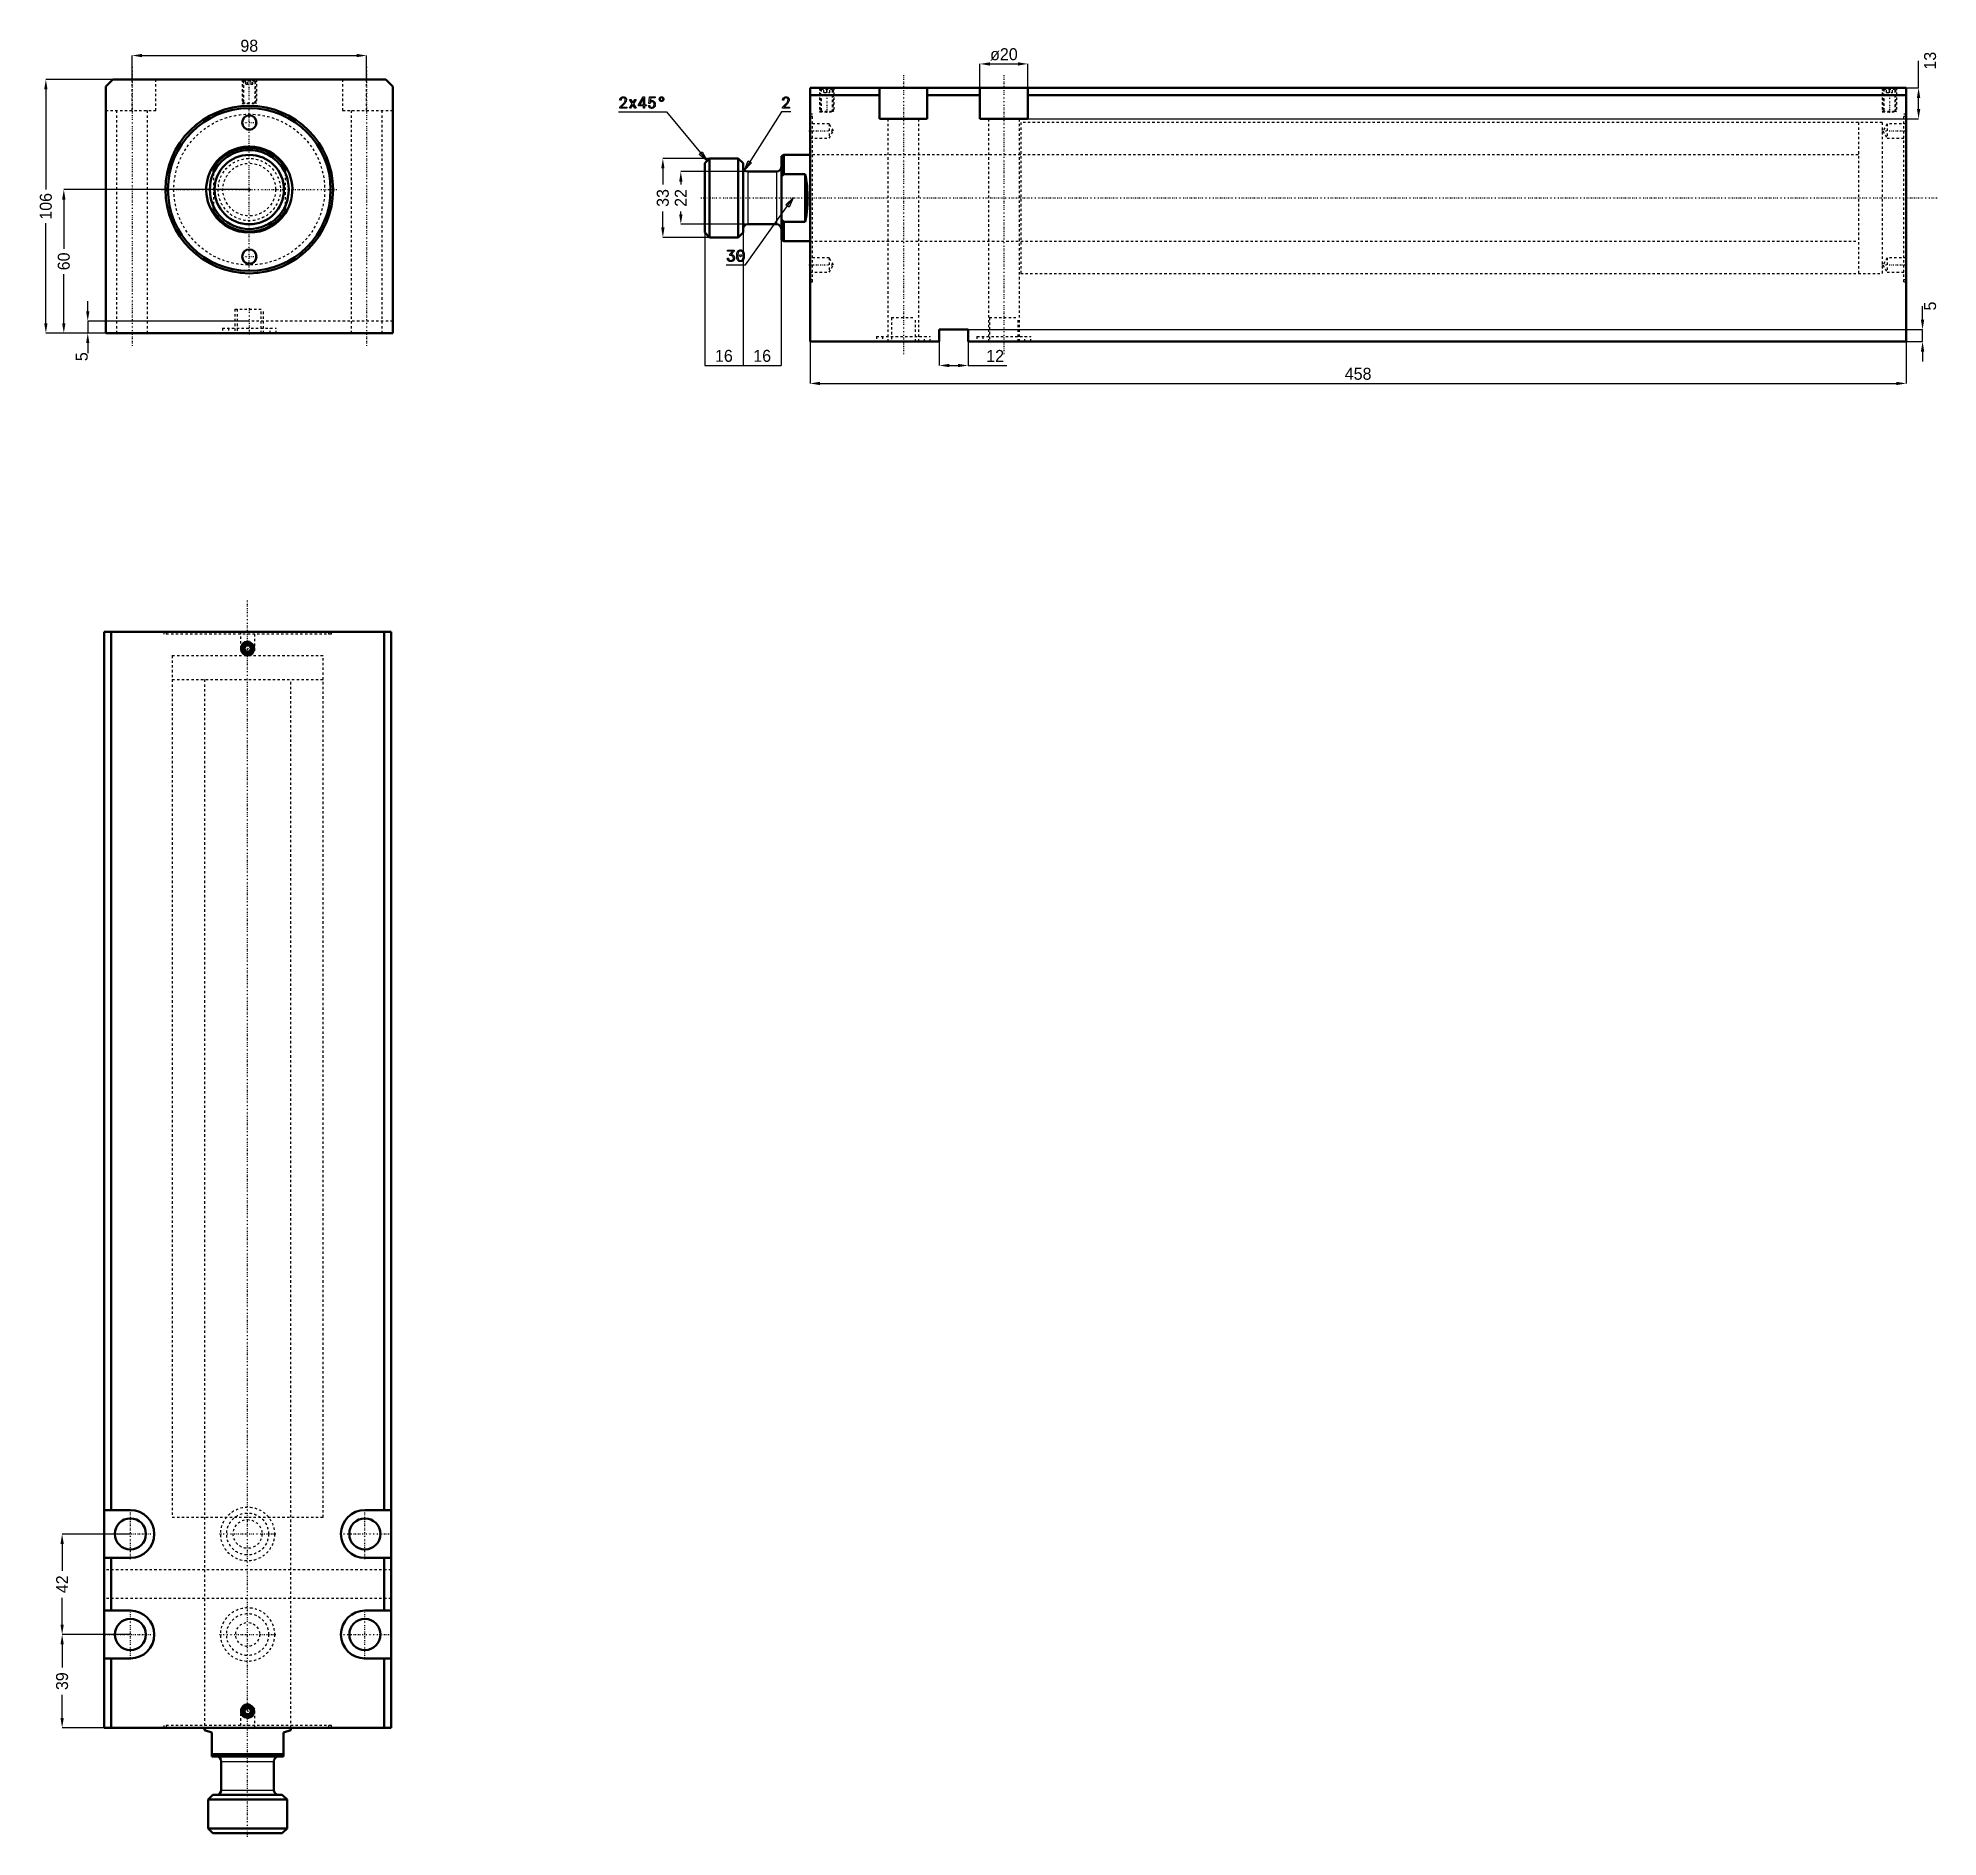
# Model space of a CAD drawing. Header units: millimetres. Extents: x -88 to 706, y -688 to 63.
import ezdxf

# ---------------------------------------------------------------- set-up
doc = ezdxf.new("R2010")
doc.units = ezdxf.units.MM
doc.linetypes.add('Center', pattern=[1.5, 0.45, -0.5, 0.05, -0.5])
doc.linetypes.add('Dashed', pattern=[2, 1, -1])
for name, color, linetype, lineweight in [('2d ConnectionPoints', 7, 'Continuous', 50), ('AM_0', 7, 'Continuous', 50), ('AM_4', 3, 'Continuous', 25), ('AM_5', 3, 'Continuous', 25), ('AM_7', 7, 'Center', 25), ('AM_9', 6, 'Dashed', 25)]:
    doc.layers.add(name, color=color, linetype=linetype, lineweight=lineweight)
doc.dimstyles.new('ISO-25', dxfattribs={"dimtxt": 2.5, "dimasz": 2.5, "dimexe": 1.25, "dimexo": 0.625, "dimtad": 1, "dimtxsty": 'Standard', "dimcen": 2.5, "dimadec": 0, "dimazin": 0, "dimtfac": 1, "dimtmove": 0, "dimatfit": 3, "dimfxl": 0, "dimarcsym": 0})

# ---------------------------------------------------------------- blocks, each defined once
blk = doc.blocks.new('1_JECX_MF_TLA_63_350_0_rod__0_in_JECX_MF_160_TLA_63_350_0__0')
at = {"layer": 'AM_0'}
for p, q in [((-15, 6.87), (-15, 9.95)), ((15, 9.95), (15, 6.87)), ((-15, -9.95), (-15, -6.87)), ((15, -6.87), (15, -9.95))]:
    blk.add_line(p, q, dxfattribs=at)
for points in [[(-15, 9.95), (-15.81, 8.6), (-16.5, 7.19), (-17.06, 5.73), (-17.5, 4.22), (-17.8, 2.68), (-17.97, 1.12), (-17.99, -0.45), (-17.89, -2.02), (-17.64, -3.57), (-17.26, -5.1), (-16.75, -6.58), (-16.12, -8.02), (-15.36, -9.39), (-15, -9.95)], [(15, -9.95), (15.81, -8.6), (16.5, -7.19), (17.06, -5.73), (17.5, -4.22), (17.8, -2.68), (17.97, -1.12), (17.99, 0.45), (17.89, 2.02), (17.64, 3.57), (17.26, 5.1), (16.75, 6.58), (16.12, 8.02), (15.36, 9.39), (15, 9.95)]]:
    blk.add_lwpolyline(points, dxfattribs=at)
for radius in [16.5, 14.5]:
    blk.add_circle((0, 0), radius, dxfattribs=at)
for radius, start, end in [(18, 33.55731, 146.44269), (17.5, 31.00272, 148.99728), (17.5, 211.00272, 328.99728), (18, 213.55731, 326.44269)]:
    blk.add_arc((0, 0), radius, start, end, dxfattribs=at)
at = {"layer": 'AM_9'}
for p, q in [((-15, 6.87), (-15, -6.87)), ((15, 6.87), (15, -6.87))]:
    blk.add_line(p, q, dxfattribs=at)
for radius in [13, 11]:
    blk.add_circle((0, 0), radius, dxfattribs=at)
blk = doc.blocks.new('2_JECX_MF_EXLA_63_350_0_body__0_in_JECX_MF_160_TLA_63_350_0__0')
at = {"layer": 'AM_0'}
for p, q in [((-57, 46), (-60, 43)), ((-60, 43), (-60, -60)), ((57, 46), (-57, 46)), ((60, 43), (57, 46)), ((60, -60), (60, 43)), ((-60, -60), (60, -60))]:
    blk.add_line(p, q, dxfattribs=at)
for centre, radius in [((0, 0), 35), ((0, 0), 34), ((0, 28), 3), ((0, -28), 3)]:
    blk.add_circle(centre, radius, dxfattribs=at)
at = {"layer": 'AM_5', "linetype": 'Dashed'}
for p, q in [((-3, 46), (-3, 36)), ((3, 46), (3, 36))]:
    blk.add_line(p, q, dxfattribs=at)
at = {"layer": 'AM_7'}
for p, q in [((-49, 51.3), (-49, -65.3)), ((49, 51.3), (49, -65.3)), ((0, -36.75), (0, 46.5)), ((-3.15, 28), (3.15, 28)), ((-36.75, 0), (36.75, 0)), ((-3.15, -28), (3.15, -28)), ((0, -49.5), (0, -60.5))]:
    blk.add_line(p, q, dxfattribs=at)
at = {"layer": 'AM_9'}
for p, q in [((-49, 33), (-49, 46)), ((-39, 33), (-39, 46)), ((-3, 46), (-2.73, 45.73)), ((-2.73, 45.73), (-2.73, 36.27)), ((-2.73, 45.73), (2.73, 45.73)), ((-1.9, 46), (-2.4, 45.5)), ((-2.4, 45.5), (2.4, 45.5)), ((-2.4, 45.5), (-2.4, 36)), ((-1.44, 44), (-1.44, 46)), ((-1.44, 44), (1.44, 44)), ((-0.72, 44), (-0.72, 46)), ((0.72, 44), (0.72, 46)), ((1.44, 44), (1.44, 46)), ((2.4, 45.5), (1.9, 46)), ((2.4, 36), (2.4, 45.5)), ((2.73, 45.73), (3, 46)), ((2.73, 36.27), (2.73, 45.73)), ((39, 46), (39, 33)), ((49, 33), (49, 46)), ((-60, 33), (-39, 33)), ((-55.5, 33), (-55.5, -60)), ((-42.5, -60), (-42.5, 33)), ((-2.73, 36.27), (-3, 36)), ((-3, 36), (3, 36)), ((-2.73, 36.27), (2.73, 36.27)), ((3, 36), (2.73, 36.27)), ((39, 33), (60, 33)), ((42.5, 33), (42.5, -60)), ((55.5, -60), (55.5, 33)), ((60, -55), (-60, -55)), ((-6, -50), (6, -50)), ((-6, -50), (-6, -60)), ((-5, -50), (-5, -60)), ((5, -60), (5, -50)), ((6, -60), (6, -50)), ((-11.25, -57.9), (11.25, -57.9)), ((-11.25, -57.9), (-11.25, -60)), ((-8.75, -57.9), (-8.75, -60)), ((8.75, -60), (8.75, -57.9)), ((11.25, -60), (11.25, -57.9))]:
    blk.add_line(p, q, dxfattribs=at)
blk.add_circle((0, 0), 31.5, dxfattribs=at)
blk = doc.blocks.new('*D3')
at = {"layer": 'AM_5', "color": 0, "lineweight": -2}
for p, q in [((-49, 46), (-49, 56)), ((-44.83, 56), (44.83, 56)), ((49, 46), (49, 56))]:
    blk.add_line(p, q, dxfattribs=at)
at = {"layer": 'AM_5', "color": 0}
for points in [[(-44.83, 56.69), (-44.83, 55.31), (-49, 56)], [(44.83, 55.31), (44.83, 56.69), (49, 56)]]:
    blk.add_solid(points, dxfattribs=at)
at = {"layer": 'Defpoints', "color": 0}
for p in [(49, 56), (-49, 46), (49, 46)]:
    blk.add_point(p, dxfattribs=at)
at = {"layer": 'AM_5', "color": 0, "insert": (0, 60.05), "char_height": 5, "attachment_point": 5}
blk.add_mtext('98', dxfattribs=at)
blk = doc.blocks.new('*D4')
at = {"layer": 'AM_5', "color": 0, "lineweight": -2}
for p, q in [((-57, 46), (-85, 46)), ((-85, 41.83), (-85, -0.03)), ((-85, -55.83), (-85, -13.97)), ((-60, -60), (-85, -60))]:
    blk.add_line(p, q, dxfattribs=at)
at = {"layer": 'AM_5', "color": 0}
for points in [[(-84.31, 41.83), (-85.69, 41.83), (-85, 46)], [(-85.69, -55.83), (-84.31, -55.83), (-85, -60)]]:
    blk.add_solid(points, dxfattribs=at)
at = {"layer": 'Defpoints', "color": 0}
for p in [(-57, 46), (-85, -60), (-60, -60)]:
    blk.add_point(p, dxfattribs=at)
at = {"layer": 'AM_5', "color": 0, "insert": (-85, -7), "char_height": 5, "attachment_point": 5, "rotation": 90}
blk.add_mtext('106', dxfattribs=at)
blk = doc.blocks.new('*D5')
at = {"layer": 'AM_5', "color": 0, "lineweight": -2}
for p, q in [((0, 0), (-77.5, 0)), ((-77.5, -4.17), (-77.5, -24.69)), ((-77.5, -55.83), (-77.5, -35.31)), ((-60, -60), (-77.5, -60))]:
    blk.add_line(p, q, dxfattribs=at)
at = {"layer": 'AM_5', "color": 0}
for points in [[(-76.81, -4.17), (-78.19, -4.17), (-77.5, 0)], [(-78.19, -55.83), (-76.81, -55.83), (-77.5, -60)]]:
    blk.add_solid(points, dxfattribs=at)
at = {"layer": 'Defpoints', "color": 0}
for p in [(0, 0), (-77.5, -60), (-60, -60)]:
    blk.add_point(p, dxfattribs=at)
at = {"layer": 'AM_5', "color": 0, "insert": (-77.5, -30), "char_height": 5, "attachment_point": 5, "rotation": 90}
blk.add_mtext('60', dxfattribs=at)
blk = doc.blocks.new('*D6')
at = {"layer": 'AM_5', "color": 0, "lineweight": -2}
for p, q in [((-67.5, -50.83), (-67.5, -46.67)), ((0, -55), (-67.5, -55)), ((-67.5, -55), (-67.5, -60)), ((-60, -60), (-67.5, -60)), ((-67.5, -64.17), (-67.5, -68.33))]:
    blk.add_line(p, q, dxfattribs=at)
at = {"layer": 'AM_5', "color": 0}
for points in [[(-68.19, -50.83), (-66.81, -50.83), (-67.5, -55)], [(-66.81, -64.17), (-68.19, -64.17), (-67.5, -60)]]:
    blk.add_solid(points, dxfattribs=at)
at = {"layer": 'Defpoints', "color": 0}
for p in [(0, -55), (-67.5, -60), (-60, -60)]:
    blk.add_point(p, dxfattribs=at)
at = {"layer": 'AM_5', "color": 0, "insert": (-70, -69.83), "char_height": 5, "attachment_point": 5, "rotation": 90}
blk.add_mtext('5', dxfattribs=at)
blk = doc.blocks.new('1_JECX_MF_TLA_63_350_0_rod__0_in_JECX_MF_160_TLA_63_350_0__4')
at = {"layer": 'AM_0'}
for p, q in [((-18, 0), (-18, -1.03)), ((18, -1.03), (18, 0)), ((-15, -2), (-18, -1.03)), ((-15, -12), (-15, -2)), ((18, -1.03), (15, -2)), ((15, -2), (15, -12)), ((-15, -11), (15, -11)), ((-15, -12), (15, -12)), ((-11, -14), (-11, -26)), ((11, -26), (11, -14)), ((-14.5, -28), (-16.5, -30)), ((-16.5, -30), (16.5, -30)), ((-16.5, -30), (-16.5, -42)), ((-14.5, -28), (14.5, -28)), ((16.5, -30), (14.5, -28)), ((16.5, -42), (16.5, -30)), ((-16.5, -42), (-14.5, -44)), ((-16.5, -42), (16.5, -42)), ((-14.5, -44), (14.5, -44)), ((14.5, -44), (16.5, -42))]:
    blk.add_line(p, q, dxfattribs=at)
for centre, start, end in [((-13, -14), 360, 90), ((13, -14), 90, 180), ((-13, -26), 270, 0), ((13, -26), 180, 270)]:
    blk.add_arc(centre, 2, start, end, dxfattribs=at)
at = {"layer": 'AM_4'}
for p, q in [((-11, -14), (11, -14)), ((-11, -26), (11, -26))]:
    blk.add_line(p, q, dxfattribs=at)
at = {"layer": 'AM_7'}
blk.add_line((0, -45.6), (0, 471), dxfattribs=at)
at = {"layer": 'AM_9'}
for p, q in [((-31.5, 448), (31.5, 448)), ((-31.5, 448), (-31.5, 438)), ((31.5, 438), (31.5, 448)), ((-31.5, 438), (31.5, 438)), ((-18, 438), (-18, 0)), ((18, 0), (18, 438))]:
    blk.add_line(p, q, dxfattribs=at)
blk = doc.blocks.new('2_JECX_MF_EXLA_63_350_0_body__0_in_JECX_MF_160_TLA_63_350_0__4')
at = {"layer": 'AM_0'}
for p, q in [((60, 458), (-60, 458)), ((-60, 458), (-60, 0)), ((-57, 458), (-57, 91)), ((57, 458), (57, 91)), ((60, 458), (60, 0)), ((-0.72, 452.25), (-1.44, 451)), ((-1.44, 451), (-0.72, 449.75)), ((0.72, 452.25), (-0.72, 452.25)), ((-0.72, 449.75), (0.72, 449.75)), ((1.44, 451), (0.72, 452.25)), ((0.72, 449.75), (1.44, 451)), ((-49, 91), (-60, 91)), ((60, 91), (49, 91)), ((-60, 71), (-49, 71)), ((-57, 71), (-57, 49)), ((49, 71), (60, 71)), ((57, 71), (57, 49)), ((-49, 49), (-60, 49)), ((60, 49), (49, 49)), ((-60, 29), (-49, 29)), ((-57, 29), (-57, 0)), ((49, 29), (60, 29)), ((57, 29), (57, 0)), ((-0.72, 8.25), (-1.44, 7)), ((0.72, 8.25), (-0.72, 8.25)), ((1.44, 7), (0.72, 8.25)), ((60, 0), (-60, 0)), ((-1.44, 7), (-0.72, 5.75)), ((-0.72, 5.75), (0.72, 5.75)), ((0.72, 5.75), (1.44, 7))]:
    blk.add_line(p, q, dxfattribs=at)
for centre, radius in [((0, 451), 2.73), ((0, 451), 2.4), ((0, 451), 1.9), ((-49, 81), 6.5), ((49, 81), 6.5), ((-49, 39), 6.5), ((49, 39), 6.5), ((0, 7), 2.73), ((0, 7), 2.4), ((0, 7), 1.9)]:
    blk.add_circle(centre, radius, dxfattribs=at)
for centre, start, end in [((-49, 81), 270, 90), ((49, 81), 90, 270), ((-49, 39), 270, 90), ((49, 39), 90, 270)]:
    blk.add_arc(centre, 10, start, end, dxfattribs=at)
at = {"layer": 'AM_5'}
for centre in [(0, 451), (0, 7)]:
    blk.add_arc(centre, 3, 75, 15, dxfattribs=at)
at = {"layer": 'AM_7'}
for p, q in [((-3.15, 451), (3.15, 451)), ((-49, 70.5), (-49, 91.5)), ((49, 70.5), (49, 91.5)), ((-59.5, 81), (-38.5, 81)), ((-11.81, 81), (11.81, 81)), ((38.5, 81), (59.5, 81)), ((-49, 28.5), (-49, 49.5)), ((49, 28.5), (49, 49.5)), ((-59.5, 39), (-38.5, 39)), ((-11.81, 39), (11.81, 39)), ((38.5, 39), (59.5, 39)), ((-3.15, 7), (3.15, 7))]:
    blk.add_line(p, q, dxfattribs=at)
at = {"layer": 'AM_9'}
for p, q in [((-35, 458), (-35, 457)), ((35, 457), (-35, 457)), ((-34, 458), (-34, 457)), ((-3, 458), (-3, 450)), ((3, 450), (3, 458)), ((34, 457), (34, 458)), ((35, 457), (35, 458)), ((-31.5, 448), (31.5, 448)), ((-31.5, 448), (-31.5, 88)), ((-3, 450), (3, 450)), ((-3, 450), (0, 448.27)), ((0, 448.27), (3, 450)), ((31.5, 88), (31.5, 448)), ((-31.5, 88), (31.5, 88)), ((-18, 88), (-18, 0)), ((18, 0), (18, 88)), ((60, 66), (-60, 66)), ((60, 54), (-60, 54)), ((0, 9.73), (-3, 8)), ((-3, 8), (3, 8)), ((-3, 8), (-3, 0)), ((3, 8), (0, 9.73)), ((3, 0), (3, 8)), ((35, 1), (-35, 1)), ((-35, 1), (-35, 0)), ((-34, 1), (-34, 0)), ((34, 0), (34, 1)), ((35, 0), (35, 1))]:
    blk.add_line(p, q, dxfattribs=at)
for centre, radius in [((0, 81), 11.25), ((0, 81), 8.75), ((0, 81), 6), ((0, 39), 11.25), ((0, 39), 8.75), ((0, 39), 5)]:
    blk.add_circle(centre, radius, dxfattribs=at)
blk = doc.blocks.new('*D12')
at = {"layer": 'AM_5', "color": 0, "lineweight": -2}
for p, q in [((-49.7, -561.73), (-78.2, -561.73)), ((-78.2, -565.89), (-78.2, -577.06)), ((-78.2, -599.56), (-78.2, -588.39)), ((-49.7, -603.73), (-78.2, -603.73))]:
    blk.add_line(p, q, dxfattribs=at)
at = {"layer": 'AM_5', "color": 0}
for points in [[(-78.89, -565.89), (-77.5, -565.89), (-78.2, -561.73)], [(-78.89, -599.56), (-77.5, -599.56), (-78.2, -603.73)]]:
    blk.add_solid(points, dxfattribs=at)
at = {"layer": 'Defpoints', "color": 0}
for p in [(-78.2, -561.73), (-49.7, -561.73), (-49.7, -603.73)]:
    blk.add_point(p, dxfattribs=at)
at = {"layer": 'AM_5', "color": 0, "insert": (-78.2, -582.73), "char_height": 5, "attachment_point": 5, "rotation": 90}
blk.add_mtext('42', dxfattribs=at)
blk = doc.blocks.new('*D13')
at = {"layer": 'AM_5', "color": 0, "lineweight": -2}
for p, q in [((-49.7, -603.73), (-78.2, -603.73)), ((-78.2, -607.89), (-78.2, -617.56)), ((-78.2, -638.56), (-78.2, -628.89)), ((-60.7, -642.73), (-78.2, -642.73))]:
    blk.add_line(p, q, dxfattribs=at)
at = {"layer": 'AM_5', "color": 0}
for points in [[(-78.89, -607.89), (-77.5, -607.89), (-78.2, -603.73)], [(-78.89, -638.56), (-77.5, -638.56), (-78.2, -642.73)]]:
    blk.add_solid(points, dxfattribs=at)
at = {"layer": 'Defpoints', "color": 0}
for p in [(-49.7, -603.73), (-78.2, -642.73), (-60.7, -642.73)]:
    blk.add_point(p, dxfattribs=at)
at = {"layer": 'AM_5', "color": 0, "insert": (-78.2, -623.23), "char_height": 5, "attachment_point": 5, "rotation": 90}
blk.add_mtext('39', dxfattribs=at)
blk = doc.blocks.new('1_JECX_MF_TLA_63_350_0_rod__0_in_JECX_MF_160_TLA_63_350_0__2')
at = {"layer": 'AM_0'}
for p, q in [((-42, 16.5), (-44, 14.5)), ((-30, 16.5), (-42, 16.5)), ((-42, 16.5), (-42, -16.5)), ((-28, 14.5), (-30, 16.5)), ((-30, 16.5), (-30, -16.5)), ((-11, 18), (-12, 17.5)), ((-12, 17.5), (-12, -17.5)), ((0, 18), (-11, 18)), ((-11, 18), (-11, 9.95)), ((-44, 14.5), (-44, -14.5)), ((-28, 14.5), (-28, -14.5)), ((-14, 11), (-26, 11)), ((-11, 9.95), (-12, 9.01)), ((-2, 9.95), (-11, 9.95)), ((-2, 9.95), (-2, -9.95)), ((-44, -14.5), (-42, -16.5)), ((-30, -16.5), (-28, -14.5)), ((-26, -11), (-14, -11)), ((-12, -9.01), (-11, -9.95)), ((-11, -9.95), (-2, -9.95)), ((-11, -9.95), (-11, -18)), ((-42, -16.5), (-30, -16.5)), ((-12, -17.5), (-11, -18)), ((-11, -18), (0, -18))]:
    blk.add_line(p, q, dxfattribs=at)
blk.add_lwpolyline([(-2, -9.95), (-1.74, -8.6), (-1.51, -7.19), (-1.33, -5.73), (-1.19, -4.22), (-1.09, -2.68), (-1.04, -1.12), (-1.03, 0.45), (-1.06, 2.02), (-1.14, 3.57), (-1.26, 5.1), (-1.43, 6.58), (-1.64, 8.02), (-1.88, 9.39), (-2, 9.95)], dxfattribs=at)
for centre, start, end in [((-26, 13), 180, 270), ((-14, 13), 270, 0), ((-26, -13), 90, 180), ((-14, -13), 360, 90)]:
    blk.add_arc(centre, 2, start, end, dxfattribs=at)
at = {"layer": 'AM_4'}
for p, q in [((-26, 11), (-26, -11)), ((-14, 11), (-14, -11))]:
    blk.add_line(p, q, dxfattribs=at)
at = {"layer": 'AM_7'}
blk.add_line((-45.6, 0), (471, 0), dxfattribs=at)
at = {"layer": 'AM_9'}
for p, q in [((448, 31.5), (438, 31.5)), ((438, 31.5), (438, -31.5)), ((448, 31.5), (448, -31.5)), ((438, 18), (0, 18)), ((0, -18), (438, -18)), ((438, -31.5), (448, -31.5))]:
    blk.add_line(p, q, dxfattribs=at)
blk = doc.blocks.new('2_JECX_MF_EXLA_63_350_0_body__0_in_JECX_MF_160_TLA_63_350_0__2')
at = {"layer": 'AM_0'}
for p, q in [((0, -60), (0, 46)), ((458, 46), (0, 46)), ((29, 43), (0, 43)), ((29, 46), (29, 33)), ((49, 33), (49, 46)), ((71, 43), (49, 43)), ((71, 46), (71, 33)), ((91, 33), (91, 46)), ((458, 43), (91, 43)), ((458, -60), (458, 46)), ((29, 33), (49, 33)), ((71, 33), (91, 33)), ((54, -55), (54, -60)), ((66, -55), (54, -55)), ((66, -60), (66, -55)), ((54, -60), (0, -60)), ((458, -60), (66, -60))]:
    blk.add_line(p, q, dxfattribs=at)
at = {"layer": 'AM_5', "linetype": 'Dashed'}
for p, q in [((4, 46), (4, 36)), ((10, 46), (10, 36)), ((448, 46), (448, 36)), ((454, 46), (454, 36))]:
    blk.add_line(p, q, dxfattribs=at)
at = {"layer": 'AM_7'}
for p, q in [((39, 51.3), (39, -65.3)), ((81, 51.3), (81, -65.3)), ((7, 46.5), (7, 35.5)), ((451, 46.5), (451, 35.5)), ((-0.49, 28), (10.22, 28)), ((447.78, 28), (458.49, 28)), ((-0.49, -28), (10.22, -28)), ((447.78, -28), (458.49, -28))]:
    blk.add_line(p, q, dxfattribs=at)
at = {"layer": 'AM_9'}
for p, q in [((4, 46), (4.27, 45.73)), ((4.27, 45.73), (4.27, 36.27)), ((4.27, 45.73), (9.73, 45.73)), ((5.1, 46), (4.6, 45.5)), ((4.6, 45.5), (4.6, 36)), ((4.6, 45.5), (9.4, 45.5)), ((5.75, 44), (5.75, 46)), ((5.75, 44), (8.25, 44)), ((7, 44), (7, 46)), ((8.25, 44), (8.25, 46)), ((9.4, 45.5), (8.9, 46)), ((9.4, 36), (9.4, 45.5)), ((9.73, 45.73), (10, 46)), ((9.73, 36.27), (9.73, 45.73)), ((448, 46), (448.27, 45.73)), ((448.27, 45.73), (448.27, 36.27)), ((448.27, 45.73), (453.73, 45.73)), ((449.1, 46), (448.6, 45.5)), ((448.6, 45.5), (448.6, 36)), ((448.6, 45.5), (453.4, 45.5)), ((449.75, 44), (449.75, 46)), ((449.75, 44), (452.25, 44)), ((451, 44), (451, 46)), ((452.25, 44), (452.25, 46)), ((453.4, 45.5), (452.9, 46)), ((453.4, 36), (453.4, 45.5)), ((453.73, 45.73), (454, 46)), ((453.73, 36.27), (453.73, 45.73)), ((1, 35), (0, 35)), ((1, 34), (0, 34)), ((1, -35), (1, 35)), ((4.27, 36.27), (4, 36)), ((4, 36), (10, 36)), ((4.27, 36.27), (9.73, 36.27)), ((10, 36), (9.73, 36.27)), ((32.5, 33), (32.5, -60)), ((45.5, -60), (45.5, 33)), ((74.5, 33), (74.5, -60)), ((87.5, -60), (87.5, 33)), ((448.27, 36.27), (448, 36)), ((448, 36), (454, 36)), ((448.27, 36.27), (453.73, 36.27)), ((454, 36), (453.73, 36.27)), ((457, -35), (457, 35)), ((458, 35), (457, 35)), ((458, 34), (457, 34)), ((8, 31), (0, 31)), ((0, 25), (8, 25)), ((9.73, 28), (8, 31)), ((8, 31), (8, 25)), ((8, 25), (9.73, 28)), ((448, 31.5), (88, 31.5)), ((88, 31.5), (88, -31.5)), ((448, 31.5), (448, -31.5)), ((450, 31), (448.27, 28)), ((448.27, 28), (450, 25)), ((458, 31), (450, 31)), ((450, 31), (450, 25)), ((450, 25), (458, 25)), ((88, 18), (0, 18)), ((0, -18), (88, -18)), ((8, -25), (0, -25)), ((0, -31), (8, -31)), ((9.73, -28), (8, -25)), ((8, -25), (8, -31)), ((8, -31), (9.73, -28)), ((88, -31.5), (448, -31.5)), ((450, -25), (448.27, -28)), ((448.27, -28), (450, -31)), ((458, -25), (450, -25)), ((450, -25), (450, -31)), ((450, -31), (458, -31)), ((0, -34), (1, -34)), ((0, -35), (1, -35)), ((457, -34), (458, -34)), ((457, -35), (458, -35)), ((34, -50), (44, -50)), ((34, -50), (34, -60)), ((44, -60), (44, -50)), ((75, -50), (87, -50)), ((75, -50), (75, -60)), ((87, -60), (87, -50)), ((27.75, -57.9), (50.25, -57.9)), ((27.75, -57.9), (27.75, -60)), ((30.25, -57.9), (30.25, -60)), ((47.75, -60), (47.75, -57.9)), ((50.25, -60), (50.25, -57.9)), ((69.75, -57.9), (92.25, -57.9)), ((69.75, -57.9), (69.75, -60)), ((72.25, -57.9), (72.25, -60)), ((89.75, -60), (89.75, -57.9)), ((92.25, -60), (92.25, -57.9))]:
    blk.add_line(p, q, dxfattribs=at)
blk = doc.blocks.new('*D26')
at = {"layer": 'AM_5', "color": 0, "lineweight": -2}
for p, q in [((305.3, 42.5), (305.3, 52.5)), ((309.47, 52.5), (321.14, 52.5)), ((325.3, 42.5), (325.3, 52.5))]:
    blk.add_line(p, q, dxfattribs=at)
at = {"layer": 'AM_5', "color": 0}
for points in [[(309.47, 53.19), (309.47, 51.8), (305.3, 52.5)], [(321.14, 53.19), (321.14, 51.8), (325.3, 52.5)]]:
    blk.add_solid(points, dxfattribs=at)
at = {"layer": 'Defpoints', "color": 0}
for p in [(325.3, 52.5), (305.3, 42.5), (325.3, 42.5)]:
    blk.add_point(p, dxfattribs=at)
at = {"layer": 'AM_5', "color": 0, "insert": (315.3, 56.5), "char_height": 5, "attachment_point": 5}
blk.add_mtext('ø20', dxfattribs=at)
blk = doc.blocks.new('*D27')
at = {"layer": 'AM_5', "color": 0, "lineweight": -2}
for p, q in [((697.47, 42.5), (697.47, 53.83)), ((325.3, 42.5), (697.47, 42.5)), ((697.47, 33.66), (697.47, 38.33)), ((325.3, 29.5), (697.47, 29.5))]:
    blk.add_line(p, q, dxfattribs=at)
at = {"layer": 'AM_5', "color": 0}
for points in [[(696.78, 38.33), (698.17, 38.33), (697.47, 42.5)], [(696.78, 33.66), (698.17, 33.66), (697.47, 29.5)]]:
    blk.add_solid(points, dxfattribs=at)
at = {"layer": 'Defpoints', "color": 0}
for p in [(325.3, 42.5), (697.47, 42.5), (325.3, 29.5)]:
    blk.add_point(p, dxfattribs=at)
at = {"layer": 'AM_5', "color": 0, "insert": (702.3, 53.83), "char_height": 5, "attachment_point": 5, "rotation": 90}
blk.add_mtext('13', dxfattribs=at)
blk = doc.blocks.new('*D28')
at = {"layer": 'AM_5', "color": 0, "lineweight": -2}
for p, q in [((234.3, -63.5), (234.3, -81)), ((692.3, -63.5), (692.3, -81)), ((238.47, -81), (688.14, -81))]:
    blk.add_line(p, q, dxfattribs=at)
at = {"layer": 'AM_5', "color": 0}
for points in [[(238.47, -80.31), (238.47, -81.7), (234.3, -81)], [(688.14, -80.31), (688.14, -81.7), (692.3, -81)]]:
    blk.add_solid(points, dxfattribs=at)
at = {"layer": 'Defpoints', "color": 0}
for p in [(234.3, -63.5), (692.3, -63.5), (692.3, -81)]:
    blk.add_point(p, dxfattribs=at)
at = {"layer": 'AM_5', "color": 0, "insert": (463.3, -77), "char_height": 5, "attachment_point": 5}
blk.add_mtext('458', dxfattribs=at)
blk = doc.blocks.new('*D29')
at = {"layer": 'AM_5', "color": 0, "lineweight": -2}
for p, q in [((206.3, -18), (206.3, -73.5)), ((222.3, -16.5), (222.3, -73.5)), ((206.3, -73.5), (222.3, -73.5))]:
    blk.add_line(p, q, dxfattribs=at)
at = {"layer": 'Defpoints', "color": 0}
for p in [(206.3, -18), (222.3, -16.5), (222.3, -73.5)]:
    blk.add_point(p, dxfattribs=at)
at = {"layer": 'AM_5', "color": 0, "insert": (214.3, -69.5), "char_height": 5, "attachment_point": 5}
blk.add_mtext('16', dxfattribs=at)
blk = doc.blocks.new('*D30')
at = {"layer": 'AM_5', "color": 0, "lineweight": -2}
for p, q in [((190.3, -18), (190.3, -73.5)), ((206.3, -18), (206.3, -73.5)), ((190.3, -73.5), (206.3, -73.5))]:
    blk.add_line(p, q, dxfattribs=at)
at = {"layer": 'Defpoints', "color": 0}
for p in [(190.3, -18), (206.3, -18), (206.3, -73.5)]:
    blk.add_point(p, dxfattribs=at)
at = {"layer": 'AM_5', "color": 0, "insert": (198.3, -69.5), "char_height": 5, "attachment_point": 5}
blk.add_mtext('16', dxfattribs=at)
blk = doc.blocks.new('*D31')
at = {"layer": 'AM_5', "color": 0, "lineweight": -2}
for p, q in [((192.3, 13), (172.8, 13)), ((172.8, 8.83), (172.8, 2.16)), ((172.8, -15.84), (172.8, -9.17)), ((192.3, -20), (172.8, -20))]:
    blk.add_line(p, q, dxfattribs=at)
at = {"layer": 'AM_5', "color": 0}
for points in [[(172.11, 8.83), (173.5, 8.83), (172.8, 13)], [(172.11, -15.84), (173.5, -15.84), (172.8, -20)]]:
    blk.add_solid(points, dxfattribs=at)
at = {"layer": 'Defpoints', "color": 0}
for p in [(172.8, 13), (192.3, 13), (192.3, -20)]:
    blk.add_point(p, dxfattribs=at)
at = {"layer": 'AM_5', "color": 0, "insert": (172.8, -3.5), "char_height": 5, "attachment_point": 5, "rotation": 90}
blk.add_mtext('33', dxfattribs=at)
blk = doc.blocks.new('*D32')
at = {"layer": 'AM_5', "color": 0, "lineweight": -2}
for p, q in [((208.3, 7.5), (180.3, 7.5)), ((180.3, 3.33), (180.3, 2.16)), ((180.3, -10.34), (180.3, -9.17)), ((208.3, -14.5), (180.3, -14.5))]:
    blk.add_line(p, q, dxfattribs=at)
at = {"layer": 'AM_5', "color": 0}
for points in [[(179.61, 3.33), (181, 3.33), (180.3, 7.5)], [(179.61, -10.34), (181, -10.34), (180.3, -14.5)]]:
    blk.add_solid(points, dxfattribs=at)
at = {"layer": 'Defpoints', "color": 0}
for p in [(180.3, 7.5), (208.3, 7.5), (208.3, -14.5)]:
    blk.add_point(p, dxfattribs=at)
at = {"layer": 'AM_5', "color": 0, "insert": (180.3, -3.5), "char_height": 5, "attachment_point": 5, "rotation": 90}
blk.add_mtext('22', dxfattribs=at)
blk = doc.blocks.new('*D33')
at = {"layer": 'AM_5', "color": 0, "lineweight": -2}
for p, q in [((288.3, -58.5), (288.3, -73.5)), ((300.3, -63.5), (300.3, -73.5)), ((292.47, -73.5), (296.14, -73.5)), ((300.3, -73.5), (316.47, -73.5))]:
    blk.add_line(p, q, dxfattribs=at)
at = {"layer": 'AM_5', "color": 0}
for points in [[(292.47, -72.81), (292.47, -74.2), (288.3, -73.5)], [(296.14, -72.81), (296.14, -74.2), (300.3, -73.5)]]:
    blk.add_solid(points, dxfattribs=at)
at = {"layer": 'Defpoints', "color": 0}
for p in [(288.3, -58.5), (300.3, -63.5), (300.3, -73.5)]:
    blk.add_point(p, dxfattribs=at)
at = {"layer": 'AM_5', "color": 0, "insert": (311.64, -69.5), "char_height": 5, "attachment_point": 5}
blk.add_mtext('12', dxfattribs=at)
blk = doc.blocks.new('*D34')
at = {"layer": 'AM_5', "color": 0, "lineweight": -2}
for p, q in [((699.14, -54.34), (699.14, -48.67)), ((288.3, -58.5), (699.14, -58.5)), ((300.3, -63.5), (699.14, -63.5)), ((699.14, -63.5), (699.14, -58.5)), ((699.14, -67.67), (699.14, -71.84))]:
    blk.add_line(p, q, dxfattribs=at)
at = {"layer": 'AM_5', "color": 0}
for points in [[(698.44, -54.34), (699.83, -54.34), (699.14, -58.5)], [(698.44, -67.67), (699.83, -67.67), (699.14, -63.5)]]:
    blk.add_solid(points, dxfattribs=at)
at = {"layer": 'Defpoints', "color": 0}
for p in [(288.3, -58.5), (300.3, -63.5), (699.14, -63.5)]:
    blk.add_point(p, dxfattribs=at)
at = {"layer": 'AM_5', "color": 0, "insert": (702.3, -48.67), "char_height": 5, "attachment_point": 5, "rotation": 90}
blk.add_mtext('5', dxfattribs=at)

msp = doc.modelspace()

# ---------------------------------------------------------------- linework, layer by layer
at = {"layer": '2d ConnectionPoints'}
for p in [(0, 0), (234.304, -3.502), (-0.697, -642.726)]:
    msp.add_point(p, dxfattribs=at)
at = {"layer": 'AM_5'}
for p, q in [((154.304, 32.498), (174.304, 32.498)), ((174.304, 32.498), (191.304, 11.998)), ((222.304, 32.498), (206.89, 8.084)), ((226.304, 32.498), (222.304, 32.498)), ((207.304, -31.502), (227.304, -3.502)), ((199.304, -31.502), (207.304, -31.502))]:
    msp.add_line(p, q, dxfattribs=at)
for points in [[(154.951, 34.609), (154.951, 34.609), (155.165, 34.805), (155.47, 35.091), (155.47, 35.091), (155.756, 35.367), (155.936, 35.547), (155.936, 35.547), (156.108, 35.728), (156.355, 36.012), (156.355, 36.012), (156.588, 36.312), (156.735, 36.52), (156.735, 36.52), (156.865, 36.728), (157.006, 37.024), (157.006, 37.024), (157.082, 37.301), (157.096, 37.476), (157.096, 37.476), (157.092, 37.574), (157.068, 37.712), (157.068, 37.712), (157.025, 37.841), (156.986, 37.921), (156.986, 37.921), (156.938, 37.996), (156.854, 38.094), (156.854, 38.094), (156.756, 38.177), (156.682, 38.223), (156.682, 38.223), (156.602, 38.262), (156.477, 38.304), (156.477, 38.304), (156.342, 38.326), (156.248, 38.331), (156.248, 38.331), (156.144, 38.326), (155.996, 38.303), (155.996, 38.303), (155.859, 38.26), (155.773, 38.22), (155.773, 38.22), (155.694, 38.172), (155.588, 38.085), (155.588, 38.085), (155.499, 37.98), (155.448, 37.9), (155.448, 37.9), (155.406, 37.813), (155.361, 37.671), (155.361, 37.671), (155.336, 37.516), (155.331, 37.404), (154.844, 37.404), (154.844, 37.404), (154.851, 37.571), (154.891, 37.803), (154.891, 37.803), (154.964, 38.014), (155.032, 38.142), (155.032, 38.142), (155.113, 38.26), (155.254, 38.413), (155.254, 38.413), (155.418, 38.54), (155.541, 38.61), (155.541, 38.61), (155.672, 38.667), (155.878, 38.73), (155.878, 38.73), (156.096, 38.763), (156.248, 38.769), (156.248, 38.769), (156.39, 38.763), (156.596, 38.732), (156.596, 38.732), (156.794, 38.674), (156.921, 38.62), (156.921, 38.62), (157.04, 38.554), (157.201, 38.435), (157.201, 38.435), (157.34, 38.291), (157.419, 38.181), (157.419, 38.181), (157.487, 38.061), (157.56, 37.866), (157.56, 37.866), (157.599, 37.652), (157.606, 37.499), (157.606, 37.499), (157.595, 37.325), (157.537, 37.059), (157.537, 37.059), (157.43, 36.785), (157.33, 36.598), (157.33, 36.598), (157.216, 36.412), (157.031, 36.144), (157.031, 36.144), (156.829, 35.887), (156.685, 35.722), (156.685, 35.722), (156.53, 35.555), (156.27, 35.284), (156.27, 35.284), (155.977, 34.989), (155.764, 34.778), (155.419, 34.44), (157.746, 34.437), (157.746, 33.998), (154.779, 33.998), (154.779, 34.453), (154.951, 34.609)], [(159.975, 35.783), (158.876, 37.573), (159.445, 37.573), (160.264, 36.218), (161.125, 37.573), (161.642, 37.573), (160.557, 35.825), (161.694, 33.998), (161.119, 33.998), (160.254, 35.402), (159.341, 33.998), (158.815, 33.998), (159.975, 35.783)], [(164.729, 35.038), (162.623, 35.038), (162.623, 35.461), (164.54, 38.711), (165.184, 38.711), (165.184, 35.477), (165.886, 35.477), (165.886, 35.038), (165.184, 35.038), (165.184, 33.998), (164.729, 33.998), (164.729, 35.038)], [(164.735, 35.477), (164.735, 38.165), (163.182, 35.477), (164.735, 35.477)], [(168.186, 33.94), (168.186, 33.94), (168.039, 33.945), (167.83, 33.971), (167.83, 33.971), (167.634, 34.02), (167.51, 34.065), (167.51, 34.065), (167.394, 34.121), (167.238, 34.225), (167.238, 34.225), (167.104, 34.354), (167.027, 34.453), (167.027, 34.453), (166.963, 34.564), (166.892, 34.751), (166.892, 34.751), (166.854, 34.962), (166.847, 35.116), (167.354, 35.116), (167.354, 35.116), (167.364, 34.97), (167.413, 34.78), (167.413, 34.78), (167.505, 34.623), (167.59, 34.538), (167.59, 34.538), (167.69, 34.468), (167.861, 34.392), (167.861, 34.392), (168.059, 34.351), (168.206, 34.343), (168.206, 34.343), (168.331, 34.35), (168.503, 34.386), (168.503, 34.386), (168.655, 34.453), (168.745, 34.515), (168.745, 34.515), (168.826, 34.588), (168.931, 34.714), (168.931, 34.714), (169.015, 34.859), (169.06, 34.967), (169.06, 34.967), (169.097, 35.081), (169.136, 35.259), (169.136, 35.259), (169.157, 35.447), (169.161, 35.578), (169.161, 35.578), (169.157, 35.697), (169.137, 35.871), (169.137, 35.871), (169.099, 36.038), (169.064, 36.145), (169.064, 36.145), (169.021, 36.247), (168.941, 36.384), (168.941, 36.384), (168.843, 36.503), (168.768, 36.572), (168.768, 36.572), (168.685, 36.631), (168.546, 36.694), (168.546, 36.694), (168.39, 36.728), (168.277, 36.735), (168.277, 36.735), (168.156, 36.727), (167.986, 36.685), (167.986, 36.685), (167.829, 36.608), (167.731, 36.537), (167.731, 36.537), (167.642, 36.451), (167.533, 36.302), (167.533, 36.302), (167.451, 36.126), (167.413, 35.994), (166.919, 35.994), (167.257, 38.724), (169.551, 38.724), (169.551, 38.301), (167.718, 38.301), (167.51, 36.738), (167.51, 36.738), (167.579, 36.822), (167.686, 36.932), (167.686, 36.932), (167.799, 37.022), (167.877, 37.071), (167.877, 37.071), (167.959, 37.112), (168.093, 37.155), (168.093, 37.155), (168.238, 37.179), (168.342, 37.183), (168.342, 37.183), (168.501, 37.175), (168.724, 37.13), (168.724, 37.13), (168.927, 37.046), (169.051, 36.969), (169.051, 36.969), (169.164, 36.877), (169.314, 36.716), (169.314, 36.716), (169.437, 36.527), (169.506, 36.385), (169.506, 36.385), (169.562, 36.235), (169.623, 35.996), (169.623, 35.996), (169.655, 35.742), (169.662, 35.565), (169.662, 35.565), (169.654, 35.378), (169.615, 35.114), (169.615, 35.114), (169.543, 34.87), (169.476, 34.718), (169.476, 34.718), (169.396, 34.577), (169.254, 34.39), (169.254, 34.39), (169.084, 34.233), (168.956, 34.145), (168.956, 34.145), (168.818, 34.071), (168.596, 33.991), (168.596, 33.991), (168.356, 33.948), (168.186, 33.94)], [(172.261, 36.793), (172.261, 36.793), (172.158, 36.799), (172.011, 36.827), (172.011, 36.827), (171.87, 36.88), (171.78, 36.928), (171.78, 36.928), (171.695, 36.986), (171.582, 37.087), (171.582, 37.087), (171.484, 37.205), (171.429, 37.294), (171.429, 37.294), (171.382, 37.388), (171.331, 37.534), (171.331, 37.534), (171.304, 37.688), (171.299, 37.794), (171.299, 37.794), (171.304, 37.901), (171.331, 38.054), (171.331, 38.054), (171.382, 38.201), (171.429, 38.295), (171.429, 38.295), (171.484, 38.383), (171.582, 38.502), (171.582, 38.502), (171.695, 38.603), (171.78, 38.66), (171.78, 38.66), (171.87, 38.709), (172.011, 38.762), (172.011, 38.762), (172.158, 38.79), (172.261, 38.795), (172.261, 38.795), (172.363, 38.79), (172.511, 38.762), (172.511, 38.762), (172.651, 38.709), (172.74, 38.66), (172.74, 38.66), (172.824, 38.603), (172.937, 38.502), (172.937, 38.502), (173.033, 38.384), (173.088, 38.296), (173.088, 38.296), (173.134, 38.203), (173.184, 38.056), (173.184, 38.056), (173.211, 37.902), (173.216, 37.794), (173.216, 37.794), (173.211, 37.687), (173.184, 37.532), (173.184, 37.532), (173.134, 37.386), (173.088, 37.292), (173.088, 37.292), (173.033, 37.204), (172.937, 37.087), (172.937, 37.087), (172.824, 36.986), (172.74, 36.928), (172.74, 36.928), (172.651, 36.88), (172.511, 36.827), (172.511, 36.827), (172.363, 36.799), (172.261, 36.793)], [(172.261, 37.19), (172.261, 37.19), (172.322, 37.193), (172.411, 37.21), (172.411, 37.21), (172.496, 37.242), (172.55, 37.271), (172.55, 37.271), (172.601, 37.306), (172.67, 37.367), (172.67, 37.367), (172.728, 37.439), (172.761, 37.492), (172.761, 37.492), (172.789, 37.549), (172.82, 37.638), (172.82, 37.638), (172.836, 37.73), (172.839, 37.794), (172.839, 37.794), (172.836, 37.858), (172.82, 37.951), (172.82, 37.951), (172.789, 38.04), (172.761, 38.097), (172.761, 38.097), (172.728, 38.15), (172.67, 38.222), (172.67, 38.222), (172.601, 38.283), (172.55, 38.318), (172.55, 38.318), (172.496, 38.347), (172.411, 38.379), (172.411, 38.379), (172.322, 38.396), (172.261, 38.399), (172.261, 38.399), (172.199, 38.396), (172.11, 38.379), (172.11, 38.379), (172.025, 38.347), (171.97, 38.318), (171.97, 38.318), (171.918, 38.283), (171.849, 38.222), (171.849, 38.222), (171.79, 38.15), (171.755, 38.097), (171.755, 38.097), (171.727, 38.04), (171.696, 37.951), (171.696, 37.951), (171.679, 37.858), (171.676, 37.794), (171.676, 37.794), (171.679, 37.73), (171.696, 37.638), (171.696, 37.638), (171.727, 37.549), (171.755, 37.492), (171.755, 37.492), (171.79, 37.439), (171.849, 37.367), (171.849, 37.367), (171.918, 37.306), (171.97, 37.271), (171.97, 37.271), (172.025, 37.242), (172.11, 37.21), (172.11, 37.21), (172.199, 37.193), (172.261, 37.19)], [(222.951, 34.609), (222.951, 34.609), (223.165, 34.805), (223.47, 35.091), (223.47, 35.091), (223.756, 35.367), (223.936, 35.547), (223.936, 35.547), (224.108, 35.728), (224.355, 36.012), (224.355, 36.012), (224.588, 36.312), (224.735, 36.52), (224.735, 36.52), (224.865, 36.728), (225.006, 37.024), (225.006, 37.024), (225.082, 37.301), (225.096, 37.476), (225.096, 37.476), (225.092, 37.574), (225.068, 37.712), (225.068, 37.712), (225.025, 37.841), (224.986, 37.921), (224.986, 37.921), (224.938, 37.996), (224.854, 38.094), (224.854, 38.094), (224.756, 38.177), (224.682, 38.223), (224.682, 38.223), (224.602, 38.262), (224.477, 38.304), (224.477, 38.304), (224.342, 38.326), (224.248, 38.331), (224.248, 38.331), (224.144, 38.326), (223.996, 38.303), (223.996, 38.303), (223.859, 38.26), (223.773, 38.22), (223.773, 38.22), (223.694, 38.172), (223.588, 38.085), (223.588, 38.085), (223.499, 37.98), (223.448, 37.9), (223.448, 37.9), (223.406, 37.813), (223.361, 37.671), (223.361, 37.671), (223.336, 37.516), (223.331, 37.404), (222.844, 37.404), (222.844, 37.404), (222.851, 37.571), (222.891, 37.803), (222.891, 37.803), (222.964, 38.014), (223.032, 38.142), (223.032, 38.142), (223.113, 38.26), (223.254, 38.413), (223.254, 38.413), (223.418, 38.54), (223.541, 38.61), (223.541, 38.61), (223.672, 38.667), (223.878, 38.73), (223.878, 38.73), (224.096, 38.763), (224.248, 38.769), (224.248, 38.769), (224.39, 38.763), (224.596, 38.732), (224.596, 38.732), (224.794, 38.674), (224.921, 38.62), (224.921, 38.62), (225.04, 38.554), (225.201, 38.435), (225.201, 38.435), (225.34, 38.291), (225.419, 38.181), (225.419, 38.181), (225.487, 38.061), (225.56, 37.866), (225.56, 37.866), (225.599, 37.652), (225.606, 37.499), (225.606, 37.499), (225.595, 37.325), (225.537, 37.059), (225.537, 37.059), (225.43, 36.785), (225.33, 36.598), (225.33, 36.598), (225.216, 36.412), (225.031, 36.144), (225.031, 36.144), (224.829, 35.887), (224.685, 35.722), (224.685, 35.722), (224.53, 35.555), (224.27, 35.284), (224.27, 35.284), (223.977, 34.989), (223.764, 34.778), (223.419, 34.44), (225.746, 34.437), (225.746, 33.998), (222.779, 33.998), (222.779, 34.453), (222.951, 34.609)], [(191.304, 11.998), (188.003, 14.674), (189.286, 15.738), (191.304, 11.998)], [(206.89, 8.084), (208.41, 12.052), (209.819, 11.162), (206.89, 8.084)], [(227.304, -3.502), (225.561, -7.377), (224.204, -6.408), (227.304, -3.502)], [(200.237, -28.695), (200.237, -28.695), (200.243, -28.805), (200.272, -28.96), (200.272, -28.96), (200.325, -29.102), (200.375, -29.189), (200.375, -29.189), (200.434, -29.27), (200.536, -29.376), (200.536, -29.376), (200.655, -29.465), (200.744, -29.514), (200.744, -29.514), (200.838, -29.555), (200.983, -29.599), (200.983, -29.599), (201.134, -29.623), (201.238, -29.628), (201.238, -29.628), (201.348, -29.623), (201.509, -29.599), (201.509, -29.599), (201.662, -29.554), (201.761, -29.513), (201.761, -29.513), (201.855, -29.462), (201.981, -29.373), (201.981, -29.373), (202.089, -29.266), (202.151, -29.184), (202.151, -29.184), (202.204, -29.097), (202.261, -28.956), (202.261, -28.956), (202.292, -28.803), (202.298, -28.695), (202.298, -28.695), (202.289, -28.541), (202.246, -28.329), (202.246, -28.329), (202.167, -28.139), (202.093, -28.024), (202.093, -28.024), (202.005, -27.92), (201.85, -27.784), (201.85, -27.784), (201.669, -27.672), (201.532, -27.611), (201.532, -27.611), (201.386, -27.562), (201.152, -27.508), (201.152, -27.508), (200.901, -27.479), (200.725, -27.473), (200.725, -27.018), (202.044, -25.725), (199.841, -25.725), (199.841, -25.289), (202.662, -25.289), (202.662, -25.744), (201.313, -27.077), (201.313, -27.077), (201.607, -27.145), (201.982, -27.292), (201.982, -27.292), (202.277, -27.493), (202.429, -27.657), (202.429, -27.657), (202.55, -27.839), (202.681, -28.137), (202.681, -28.137), (202.752, -28.462), (202.766, -28.695), (202.766, -28.695), (202.756, -28.863), (202.709, -29.098), (202.709, -29.098), (202.62, -29.311), (202.538, -29.441), (202.538, -29.441), (202.442, -29.56), (202.278, -29.716), (202.278, -29.716), (202.09, -29.844), (201.951, -29.914), (201.951, -29.914), (201.806, -29.971), (201.584, -30.033), (201.584, -30.033), (201.355, -30.067), (201.199, -30.073), (201.199, -30.073), (201.048, -30.067), (200.828, -30.034), (200.828, -30.034), (200.618, -29.972), (200.482, -29.916), (200.482, -29.916), (200.354, -29.846), (200.182, -29.719), (200.182, -29.719), (200.033, -29.565), (199.946, -29.446), (199.946, -29.446), (199.873, -29.316), (199.794, -29.102), (199.794, -29.102), (199.751, -28.866), (199.743, -28.695), (200.237, -28.695)], [(205.251, -30.067), (205.251, -30.067), (205.006, -30.055), (204.683, -29.992), (204.683, -29.992), (204.415, -29.875), (204.266, -29.768), (204.266, -29.768), (204.139, -29.639), (203.981, -29.413), (203.981, -29.413), (203.863, -29.147), (203.806, -28.947), (203.806, -28.947), (203.764, -28.727), (203.717, -28.357), (203.717, -28.357), (203.693, -27.937), (203.688, -27.629), (203.688, -27.629), (203.693, -27.329), (203.718, -26.917), (203.718, -26.917), (203.765, -26.553), (203.808, -26.336), (203.808, -26.336), (203.865, -26.138), (203.984, -25.874), (203.984, -25.874), (204.143, -25.649), (204.271, -25.522), (204.271, -25.522), (204.42, -25.414), (204.688, -25.299), (204.688, -25.299), (205.008, -25.236), (205.251, -25.224), (205.251, -25.224), (205.495, -25.236), (205.817, -25.299), (205.817, -25.299), (206.085, -25.414), (206.234, -25.522), (206.234, -25.522), (206.363, -25.649), (206.522, -25.873), (206.522, -25.873), (206.641, -26.137), (206.699, -26.334), (206.699, -26.334), (206.743, -26.551), (206.79, -26.915), (206.79, -26.915), (206.816, -27.328), (206.821, -27.629), (206.821, -27.629), (206.816, -27.932), (206.789, -28.348), (206.789, -28.348), (206.74, -28.718), (206.694, -28.939), (206.694, -28.939), (206.635, -29.14), (206.513, -29.409), (206.513, -29.409), (206.352, -29.637), (206.223, -29.766), (206.223, -29.766), (206.074, -29.874), (205.808, -29.992), (205.808, -29.992), (205.491, -30.055), (205.251, -30.067)], [(205.251, -29.638), (205.251, -29.638), (205.422, -29.627), (205.648, -29.573), (205.648, -29.573), (205.837, -29.471), (205.942, -29.378), (205.942, -29.378), (206.032, -29.267), (206.144, -29.075), (206.144, -29.075), (206.227, -28.851), (206.267, -28.685), (206.267, -28.685), (206.297, -28.505), (206.329, -28.205), (206.329, -28.205), (206.346, -27.871), (206.35, -27.629), (206.35, -27.629), (206.347, -27.373), (206.331, -27.027), (206.331, -27.027), (206.303, -26.726), (206.276, -26.552), (206.276, -26.552), (206.241, -26.394), (206.162, -26.183), (206.162, -26.183), (206.053, -26.003), (205.964, -25.9), (205.964, -25.9), (205.859, -25.814), (205.667, -25.72), (205.667, -25.72), (205.431, -25.669), (205.251, -25.66), (205.251, -25.66), (205.072, -25.669), (204.838, -25.72), (204.838, -25.72), (204.647, -25.814), (204.543, -25.9), (204.543, -25.9), (204.454, -26.003), (204.346, -26.183), (204.346, -26.183), (204.268, -26.394), (204.232, -26.552), (204.232, -26.552), (204.206, -26.726), (204.177, -27.027), (204.177, -27.027), (204.162, -27.373), (204.159, -27.629), (204.159, -27.629), (204.162, -27.873), (204.179, -28.209), (204.179, -28.209), (204.21, -28.509), (204.239, -28.689), (204.239, -28.689), (204.277, -28.854), (204.359, -29.075), (204.359, -29.075), (204.469, -29.267), (204.559, -29.378), (204.559, -29.378), (204.663, -29.471), (204.852, -29.573), (204.852, -29.573), (205.079, -29.627), (205.251, -29.638)], [(204.816, -27.629), (205.251, -27.142), (205.687, -27.629), (205.251, -28.071), (204.816, -27.629)]]:
    msp.add_lwpolyline(points, dxfattribs=at)

# ---------------------------------------------------------------- block references
for name, p in [('2_JECX_MF_EXLA_63_350_0_body__0_in_JECX_MF_160_TLA_63_350_0__0', (0, 0)), ('2_JECX_MF_EXLA_63_350_0_body__0_in_JECX_MF_160_TLA_63_350_0__2', (234.304, -3.502)), ('1_JECX_MF_TLA_63_350_0_rod__0_in_JECX_MF_160_TLA_63_350_0__2', (234.304, -3.502)), ('1_JECX_MF_TLA_63_350_0_rod__0_in_JECX_MF_160_TLA_63_350_0__0', (0, 0)), ('1_JECX_MF_TLA_63_350_0_rod__0_in_JECX_MF_160_TLA_63_350_0__4', (-0.697, -642.726)), ('2_JECX_MF_EXLA_63_350_0_body__0_in_JECX_MF_160_TLA_63_350_0__4', (-0.697, -642.726))]:
    msp.add_blockref(name, p)

# ---------------------------------------------------------------- dimensions: what is measured, and where the dimension line sits
for base, p1, p2, text, override, picture, middle in [((49, 56), (-49, 46), (49, 46), '98', {"dimtxt": 5, "dimasz": 4.166667, "dimexe": 0, "dimexo": 0, "dimgap": 1.5}, '*D3', (0, 56)), ((325.304, 52.498), (305.304, 42.498), (325.304, 42.498), 'ø20', {"dimtxt": 5, "dimasz": 4.166667, "dimexe": 0, "dimexo": 0, "dimgap": 1.5}, '*D26', (315.304, 52.498)), ((206.304, -73.502), (190.304, -18.002), (206.304, -18.002), '16', {"dimtxt": 5, "dimasz": 0, "dimexe": 0, "dimexo": 0, "dimgap": 1.5}, '*D30', (198.304, -73.502)), ((222.304, -73.502), (206.304, -18.002), (222.304, -16.502), '16', {"dimtxt": 5, "dimasz": 0, "dimexe": 0, "dimexo": 0, "dimgap": 1.5}, '*D29', (214.304, -73.502)), ((692.304, -81.002), (234.304, -63.502), (692.304, -63.502), '458', {"dimtxt": 5, "dimasz": 4.166667, "dimexe": 0, "dimexo": 0, "dimgap": 1.5}, '*D28', (463.304, -81.002)), ((300.304, -73.502), (288.304, -58.502), (300.304, -63.502), '12', {"dimtxt": 5, "dimasz": 4.166667, "dimexe": 0, "dimexo": 0, "dimgap": 1.5}, '*D33', (311.638, -73.502))]:
    dim = msp.add_linear_dim(base=base, p1=p1, p2=p2, text=text, dimstyle='ISO-25', override=override, dxfattribs=at)
    dim.commit()
    dim.dimension.update_dxf_attribs({"geometry": picture, "text_midpoint": middle, "dimtype": 160})
for base, p1, p2, text, picture, middle in [((697.471, 42.498), (325.304, 29.498), (325.304, 42.498), '13', '*D27', (702.304, 53.832)), ((-85, -60), (-57, 46), (-60, -60), '106', '*D4', (-85, -7)), ((172.804, 12.998), (192.304, -20.002), (192.304, 12.998), '33', '*D31', (172.804, -3.502)), ((-77.5, -60), (0, 0), (-60, -60), '60', '*D5', (-77.5, -30)), ((180.304, 7.498), (208.304, -14.502), (208.304, 7.498), '22', '*D32', (180.304, -3.502)), ((-67.5, -60), (0, -55), (-60, -60), '5', '*D6', (-70, -69.833)), ((699.138, -63.502), (288.304, -58.502), (300.304, -63.502), '5', '*D34', (702.304, -48.668)), ((-78.197, -561.726), (-49.697, -603.726), (-49.697, -561.726), '42', '*D12', (-78.197, -582.726)), ((-78.197, -642.726), (-49.697, -603.726), (-60.697, -642.726), '39', '*D13', (-78.197, -623.226))]:
    dim = msp.add_linear_dim(base=base, p1=p1, p2=p2, angle=90, text=text, dimstyle='ISO-25', override={"dimtxt": 5, "dimasz": 4.166667, "dimexe": 0, "dimexo": 0, "dimgap": 1.5}, dxfattribs=at)
    dim.commit()
    dim.dimension.update_dxf_attribs({"geometry": picture, "text_midpoint": middle, "dimtype": 160, "text_rotation": 90})

doc.saveas('drawing.dxf')
